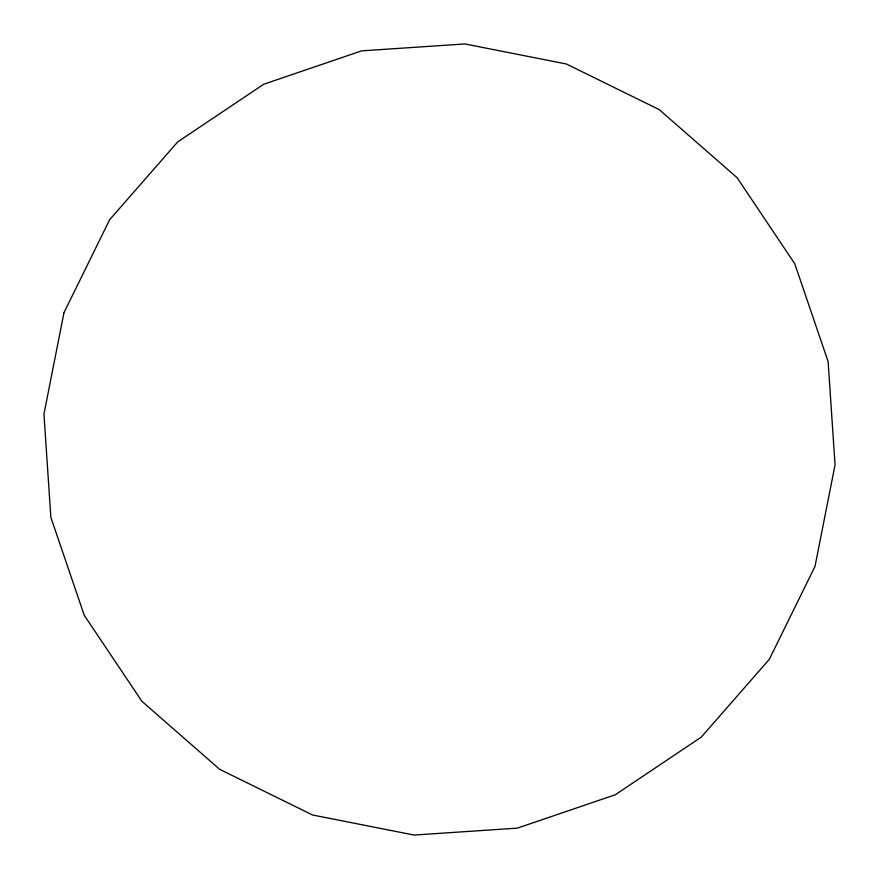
<?xml version="1.0" encoding="UTF-8"?>
<svg xmlns="http://www.w3.org/2000/svg" width="879" height="879" viewBox="0 0 879 879"><rect width="100%" height="100%" fill="white"/><g stroke="black" fill="none" stroke-linecap="round" stroke-linejoin="round"><path stroke-width="1.32" d="M63.991 312.616L43.95 414.119L50.861 517.357L84.252 615.3L141.86 701.255L219.75 769.367L312.616 815.009L414.119 835.05L517.357 828.139L615.3 794.748L701.255 737.14L769.367 659.25L815.009 566.384L835.05 464.881L828.139 361.643L794.748 263.7L737.14 177.745L659.25 109.633L566.384 63.991L464.881 43.95L361.643 50.861L263.7 84.252L177.745 141.86L109.633 219.75L63.991 312.616"/></g></svg>
